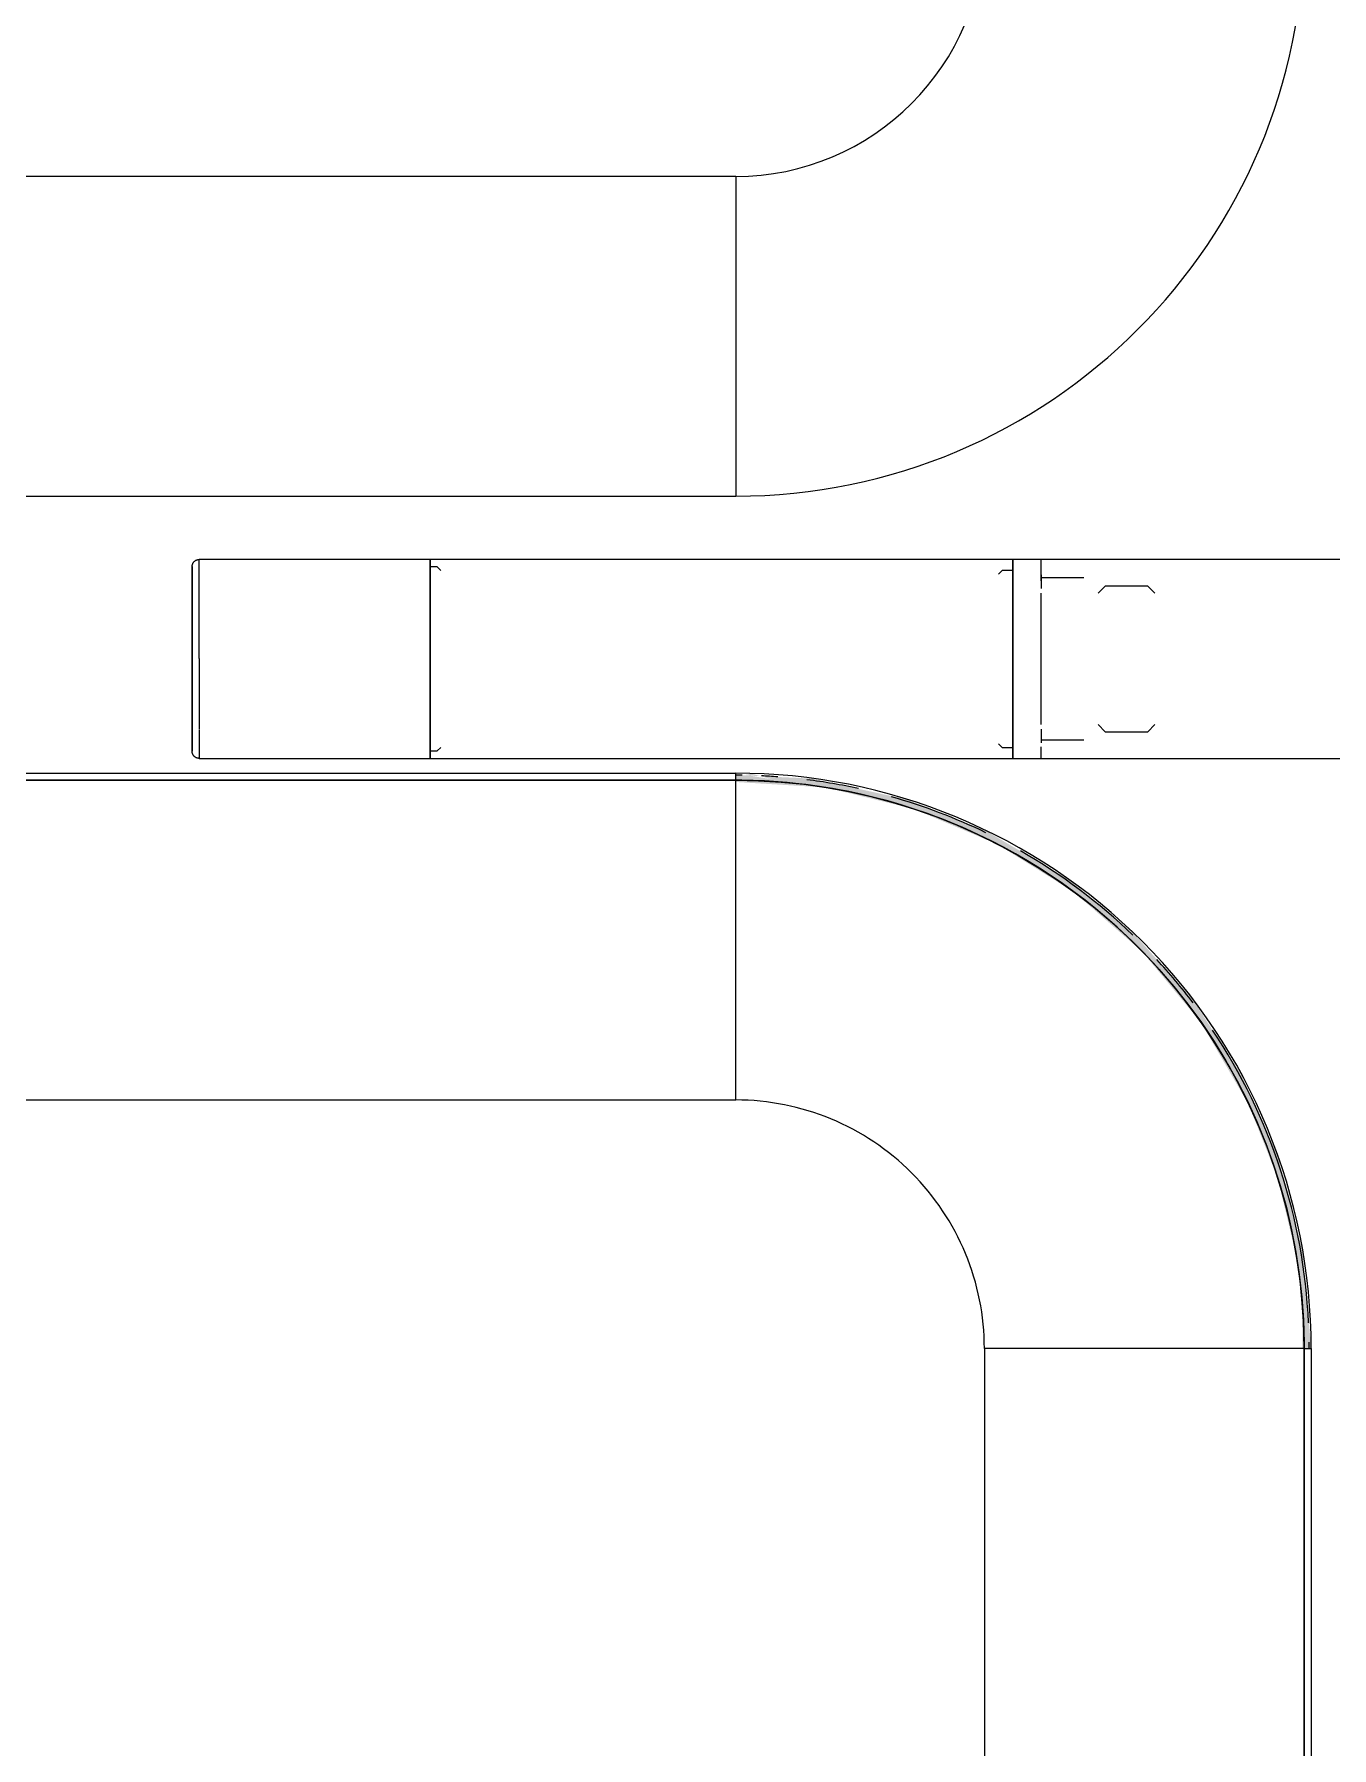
# Model space of a CAD drawing. Header units: millimetres. Extents: x -11245 to 9283, y -22520 to -3800.
# Drawn here: x -7603.3 to -7420.7, y -15342.9 to -15101.7 of the extents above; entities that cross this region are included whole.
import ezdxf

# ---------------------------------------------------------------- set-up
doc = ezdxf.new("R2010")
doc.units = ezdxf.units.MM
for name, color, linetype, lineweight in [('A-FLOR-PATT', 8, 'Continuous', 25), ('A-GENM', 13, 'Continuous', 9), ('G-IMPT', 8, 'Continuous', 9)]:
    doc.layers.add(name, color=color, linetype=linetype, lineweight=lineweight)

# ---------------------------------------------------------------- blocks, each defined once
blk = doc.blocks.new('CRT_MGN_COZ_Fogão a lenha completo - CRT_MGN_COZ_Fogão a lenha completo-5005769-PAGINAÇÃO DE PISO TÉRREO')
at = {"layer": 'G-IMPT'}
for p, q in [((2637.92, 90), (2637.92, -90)), ((2682.92, 90), (2682.92, -90)), ((2682.92, -90), (2682.92, 90)), ((2683.92, 90), (2683.92, -90)), ((2722.92, 90), (2722.92, -90)), ((2767.92, -90), (2767.92, 90)), ((2699.92, -13.5), (2700.08, -13.5)), ((2700.08, -13.5), (2699.92, -13.5)), ((2686, -14.5), (2686, -47)), ((2690.08, -14.5), (2686, -14.5)), ((2700.04, -14.5), (2690.14, -14.5)), ((2700.04, -14.5), (2714, -14.5)), ((2714, -47), (2714, -14.5)), ((2686, -47), (2686, -129)), ((2686, -47), (2714, -47)), ((2700, -47), (2686, -47)), ((2687.05, -47), (2687.05, -48)), ((2687.05, -48), (2687.55, -48.5)), ((2714, -47), (2700, -47)), ((2712.45, -48.5), (2712.95, -48)), ((2712.95, -48), (2712.95, -47)), ((2714, -129), (2714, -47)), ((2637.92, -90), (2682.92, -90)), ((2682.92, -90), (2683.92, -90)), ((2767.92, -90), (2722.92, -90)), ((2602.92, -125), (2362.92, -125)), ((2602.92, -170), (2602.92, -125)), ((2688.05, -127), (2687.55, -127.5)), ((2687.55, -127.5), (2687.55, -129)), ((2712.45, -127.5), (2711.95, -127)), ((2712.45, -129), (2712.45, -127.5)), ((2686, -129), (2686, -133)), ((2686, -129), (2714, -129)), ((2714, -129), (2686, -129)), ((2714, -133), (2714, -129)), ((2686, -133), (2686, -210)), ((2686, -133), (2687.63, -133)), ((2690.1, -133), (2688.17, -133)), ((2688.6, -133), (2688.6, -139)), ((2690.75, -133), (2700, -133)), ((2700, -133), (2709.25, -133)), ((2711.83, -133), (2709.9, -133)), ((2710.99, -133), (2714, -133)), ((2711.4, -139), (2711.4, -133)), ((2714, -210), (2714, -133)), ((2690.75, -141), (2689.75, -142)), ((2689.75, -142), (2689.75, -148)), ((2710.25, -142), (2709.25, -141)), ((2710.25, -148), (2710.25, -142)), ((2689.75, -148), (2690.75, -149)), ((2709.25, -149), (2710.25, -148)), ((2602.92, -170), (2362.92, -170)), ((2362.92, -170), (2602.92, -170)), ((2602.92, -171), (2362.92, -171)), ((2602.92, -170), (2602.92, -171))]:
    blk.add_line(p, q, dxfattribs=at)
at = {"layer": 'G-IMPT', "flags": 128}
for points in [[(2686, -14.5), (2686, -14.46), (2686, -14.42), (2686.01, -14.38), (2686.01, -14.34), (2686.02, -14.3), (2686.03, -14.26), (2686.04, -14.22), (2686.05, -14.19), (2686.06, -14.15), (2686.08, -14.11), (2686.1, -14.07), (2686.11, -14.04), (2686.13, -14), (2686.15, -13.97), (2686.17, -13.94), (2686.2, -13.9), (2686.22, -13.87), (2686.25, -13.84), (2686.28, -13.81), (2686.3, -13.78), (2686.33, -13.76), (2686.36, -13.73), (2686.39, -13.7), (2686.43, -13.68), (2686.46, -13.66), (2686.49, -13.64), (2686.53, -13.62), (2686.56, -13.6), (2686.6, -13.58), (2686.64, -13.57), (2686.68, -13.55), (2686.71, -13.54), (2686.75, -13.53), (2686.79, -13.52), (2686.83, -13.51), (2686.87, -13.51), (2686.91, -13.5), (2686.95, -13.5), (2686.99, -13.5), (2687, -13.5)], [(2700.08, -13.5), (2699.56, -13.5), (2699.04, -13.5), (2698.52, -13.5), (2698, -13.5), (2697.49, -13.5), (2696.98, -13.5), (2696.48, -13.5), (2695.98, -13.5), (2695.49, -13.5), (2695.01, -13.5), (2694.53, -13.5), (2694.06, -13.5), (2693.61, -13.5), (2693.16, -13.5), (2692.72, -13.5), (2692.3, -13.5), (2691.88, -13.5), (2691.48, -13.5), (2691.1, -13.5), (2690.73, -13.5), (2690.37, -13.5), (2690.03, -13.5), (2689.7, -13.5), (2689.39, -13.5), (2689.1, -13.5), (2688.83, -13.5), (2688.57, -13.5), (2688.33, -13.5), (2688.11, -13.5), (2687.91, -13.5), (2687.73, -13.5), (2687.57, -13.5), (2687.43, -13.5), (2687.3, -13.5), (2687.2, -13.5), (2687.12, -13.5), (2687.06, -13.5), (2687.02, -13.5), (2687, -13.5), (2687, -13.5)], [(2687, -13.5), (2687.01, -13.5), (2687.04, -13.5), (2687.09, -13.5), (2687.17, -13.5), (2687.26, -13.5), (2687.37, -13.5), (2687.51, -13.5), (2687.66, -13.5), (2687.83, -13.5), (2688.03, -13.5), (2688.24, -13.5), (2688.47, -13.5), (2688.72, -13.5), (2688.99, -13.5), (2689.27, -13.5), (2689.57, -13.5), (2689.89, -13.5), (2690.23, -13.5), (2690.58, -13.5), (2690.94, -13.5), (2691.32, -13.5), (2691.72, -13.5), (2692.12, -13.5), (2692.54, -13.5), (2692.98, -13.5), (2693.42, -13.5), (2693.87, -13.5), (2694.34, -13.5), (2694.81, -13.5), (2695.29, -13.5), (2695.78, -13.5), (2696.27, -13.5), (2696.77, -13.5), (2697.28, -13.5), (2697.79, -13.5), (2698.3, -13.5), (2698.82, -13.5), (2699.34, -13.5), (2699.86, -13.5), (2699.92, -13.5)], [(2699.92, -13.5), (2700.44, -13.5), (2700.96, -13.5), (2701.48, -13.5), (2702, -13.5), (2702.51, -13.5), (2703.02, -13.5), (2703.52, -13.5), (2704.02, -13.5), (2704.51, -13.5), (2704.99, -13.5), (2705.47, -13.5), (2705.94, -13.5), (2706.39, -13.5), (2706.84, -13.5), (2707.28, -13.5), (2707.7, -13.5), (2708.12, -13.5), (2708.52, -13.5), (2708.9, -13.5), (2709.27, -13.5), (2709.63, -13.5), (2709.97, -13.5), (2710.3, -13.5), (2710.61, -13.5), (2710.9, -13.5), (2711.17, -13.5), (2711.43, -13.5), (2711.67, -13.5), (2711.89, -13.5), (2712.09, -13.5), (2712.27, -13.5), (2712.43, -13.5), (2712.57, -13.5), (2712.7, -13.5), (2712.8, -13.5), (2712.88, -13.5), (2712.94, -13.5), (2712.98, -13.5), (2713, -13.5), (2713, -13.5)], [(2713, -13.5), (2712.99, -13.5), (2712.96, -13.5), (2712.91, -13.5), (2712.83, -13.5), (2712.74, -13.5), (2712.63, -13.5), (2712.49, -13.5), (2712.34, -13.5), (2712.17, -13.5), (2711.97, -13.5), (2711.76, -13.5), (2711.53, -13.5), (2711.28, -13.5), (2711.01, -13.5), (2710.73, -13.5), (2710.43, -13.5), (2710.11, -13.5), (2709.77, -13.5), (2709.42, -13.5), (2709.06, -13.5), (2708.68, -13.5), (2708.28, -13.5), (2707.88, -13.5), (2707.46, -13.5), (2707.02, -13.5), (2706.58, -13.5), (2706.13, -13.5), (2705.66, -13.5), (2705.19, -13.5), (2704.71, -13.5), (2704.22, -13.5), (2703.73, -13.5), (2703.23, -13.5), (2702.72, -13.5), (2702.21, -13.5), (2701.7, -13.5), (2701.18, -13.5), (2700.66, -13.5), (2700.14, -13.5), (2700.08, -13.5)], [(2713, -13.5), (2713.04, -13.5), (2713.08, -13.5), (2713.12, -13.51), (2713.16, -13.51), (2713.2, -13.52), (2713.24, -13.53), (2713.28, -13.54), (2713.31, -13.55), (2713.35, -13.56), (2713.39, -13.58), (2713.43, -13.6), (2713.46, -13.61), (2713.5, -13.63), (2713.53, -13.65), (2713.56, -13.67), (2713.6, -13.7), (2713.63, -13.72), (2713.66, -13.75), (2713.69, -13.78), (2713.72, -13.8), (2713.74, -13.83), (2713.77, -13.86), (2713.8, -13.89), (2713.82, -13.93), (2713.84, -13.96), (2713.86, -13.99), (2713.88, -14.03), (2713.9, -14.06), (2713.92, -14.1), (2713.93, -14.14), (2713.95, -14.18), (2713.96, -14.21), (2713.97, -14.25), (2713.98, -14.29), (2713.99, -14.33), (2713.99, -14.37), (2714, -14.41), (2714, -14.45), (2714, -14.49), (2714, -14.5)], [(2682.92, -90), (2682.86, -93.2), (2682.67, -96.39), (2682.35, -99.58), (2681.9, -102.75), (2681.33, -105.89), (2680.63, -109.02), (2679.81, -112.11), (2678.86, -115.17), (2677.8, -118.18), (2676.61, -121.15), (2675.31, -124.08), (2673.88, -126.94), (2672.35, -129.75), (2670.71, -132.49), (2668.95, -135.17), (2667.09, -137.78), (2665.13, -140.3), (2663.07, -142.75), (2660.91, -145.11), (2658.66, -147.39), (2656.32, -149.57), (2653.9, -151.66), (2651.39, -153.65), (2648.81, -155.54), (2646.15, -157.32), (2643.42, -158.99), (2640.63, -160.56), (2637.78, -162.01), (2634.87, -163.34), (2631.91, -164.56), (2628.91, -165.66), (2625.86, -166.64), (2622.78, -167.5), (2619.66, -168.23), (2616.52, -168.84), (2613.36, -169.32), (2610.18, -169.67), (2606.99, -169.9), (2603.79, -170), (2602.92, -170)], [(2602.92, -170), (2606.12, -169.94), (2609.32, -169.74), (2612.5, -169.42), (2615.67, -168.98), (2618.82, -168.41), (2621.94, -167.71), (2625.03, -166.88), (2628.09, -165.94), (2631.11, -164.87), (2634.08, -163.68), (2637, -162.38), (2639.87, -160.96), (2642.68, -159.43), (2645.42, -157.78), (2648.1, -156.03), (2650.7, -154.17), (2653.23, -152.21), (2655.68, -150.14), (2658.04, -147.99), (2660.31, -145.74), (2662.5, -143.4), (2664.58, -140.97), (2666.57, -138.47), (2668.46, -135.88), (2670.24, -133.22), (2671.92, -130.5), (2673.48, -127.71), (2674.93, -124.85), (2676.27, -121.95), (2677.49, -118.99), (2678.59, -115.98), (2679.57, -112.94), (2680.42, -109.85), (2681.15, -106.74), (2681.76, -103.6), (2682.24, -100.43), (2682.6, -97.25), (2682.82, -94.06), (2682.92, -90.86), (2682.92, -90)]]:
    blk.add_lwpolyline(points, dxfattribs=at)
at = {"layer": 'G-IMPT'}
for centre, radius, start, end in [((2602.92, -90), 80, 270, 0), ((2602.92, -90), 81, 270, 0), ((2602.92, -90), 35, 270, 0), ((2602.92, -90), 80, 270, 0), ((2602.92, -90), 80.7, 359.3582, 0), ((2802.92, -90), 80, 180, 270), ((2802.92, -90), 35, 180, 270), ((2602.92, -90), 80.7, 355.8006, 357.4191), ((2602.92, -90), 80.7, 347.6323, 352.8719), ((2602.92, -90), 80.7, 334.1405, 344.25), ((2602.92, -90), 80.7, 316.155, 330.2261), ((2602.92, -90), 80.7, 307.1013, 312.75), ((2602.92, -90), 80.7, 272.5809, 303.75), ((2602.92, -90), 80.7, 270, 270.6418)]:
    blk.add_arc(centre, radius, start, end, dxfattribs=at)
blk = doc.blocks.new('CRT_MGN_COZ_Fogão a lenha completo - CRT_MGN_COZ_Fogão a lenha completo-V26-PAGINAÇÃO DE PISO TÉRREO')
at = {"layer": 'G-IMPT'}
for p, q in [((2637.92, 90), (2637.92, -90)), ((2682.92, 90), (2682.92, -90)), ((2682.92, -90), (2682.92, 90)), ((2683.92, 90), (2683.92, -90)), ((2722.92, 90), (2722.92, -90)), ((2767.92, -90), (2767.92, 90)), ((2699.92, -13.5), (2700.08, -13.5)), ((2700.08, -13.5), (2699.92, -13.5)), ((2686, -14.5), (2686, -47)), ((2690.08, -14.5), (2686, -14.5)), ((2700.04, -14.5), (2690.14, -14.5)), ((2700.04, -14.5), (2714, -14.5)), ((2714, -47), (2714, -14.5)), ((2686, -47), (2686, -129)), ((2686, -47), (2714, -47)), ((2700, -47), (2686, -47)), ((2687.05, -47), (2687.05, -48)), ((2687.05, -48), (2687.55, -48.5)), ((2714, -47), (2700, -47)), ((2712.45, -48.5), (2712.95, -48)), ((2712.95, -48), (2712.95, -47)), ((2714, -129), (2714, -47)), ((2637.92, -90), (2682.92, -90)), ((2682.92, -90), (2683.92, -90)), ((2767.92, -90), (2722.92, -90)), ((2602.92, -125), (2362.92, -125)), ((2602.92, -170), (2602.92, -125)), ((2688.05, -127), (2687.55, -127.5)), ((2687.55, -127.5), (2687.55, -129)), ((2712.45, -127.5), (2711.95, -127)), ((2712.45, -129), (2712.45, -127.5)), ((2686, -129), (2686, -133)), ((2686, -129), (2714, -129)), ((2714, -129), (2686, -129)), ((2714, -133), (2714, -129)), ((2686, -133), (2686, -210)), ((2686, -133), (2687.63, -133)), ((2690.1, -133), (2688.17, -133)), ((2688.6, -133), (2688.6, -139)), ((2690.75, -133), (2700, -133)), ((2700, -133), (2709.25, -133)), ((2711.83, -133), (2709.9, -133)), ((2710.99, -133), (2714, -133)), ((2711.4, -139), (2711.4, -133)), ((2714, -210), (2714, -133)), ((2690.75, -141), (2689.75, -142)), ((2689.75, -142), (2689.75, -148)), ((2710.25, -142), (2709.25, -141)), ((2710.25, -148), (2710.25, -142)), ((2689.75, -148), (2690.75, -149)), ((2709.25, -149), (2710.25, -148)), ((2602.92, -170), (2362.92, -170)), ((2362.92, -170), (2602.92, -170)), ((2602.92, -171), (2362.92, -171)), ((2602.92, -170), (2602.92, -171))]:
    blk.add_line(p, q, dxfattribs=at)
at = {"layer": 'G-IMPT', "flags": 128}
for points in [[(2686, -14.5), (2686, -14.46), (2686, -14.42), (2686.01, -14.38), (2686.01, -14.34), (2686.02, -14.3), (2686.03, -14.26), (2686.04, -14.22), (2686.05, -14.19), (2686.06, -14.15), (2686.08, -14.11), (2686.1, -14.07), (2686.11, -14.04), (2686.13, -14), (2686.15, -13.97), (2686.17, -13.94), (2686.2, -13.9), (2686.22, -13.87), (2686.25, -13.84), (2686.28, -13.81), (2686.3, -13.78), (2686.33, -13.76), (2686.36, -13.73), (2686.39, -13.7), (2686.43, -13.68), (2686.46, -13.66), (2686.49, -13.64), (2686.53, -13.62), (2686.56, -13.6), (2686.6, -13.58), (2686.64, -13.57), (2686.68, -13.55), (2686.71, -13.54), (2686.75, -13.53), (2686.79, -13.52), (2686.83, -13.51), (2686.87, -13.51), (2686.91, -13.5), (2686.95, -13.5), (2686.99, -13.5), (2687, -13.5)], [(2700.08, -13.5), (2699.56, -13.5), (2699.04, -13.5), (2698.52, -13.5), (2698, -13.5), (2697.49, -13.5), (2696.98, -13.5), (2696.48, -13.5), (2695.98, -13.5), (2695.49, -13.5), (2695.01, -13.5), (2694.53, -13.5), (2694.06, -13.5), (2693.61, -13.5), (2693.16, -13.5), (2692.72, -13.5), (2692.3, -13.5), (2691.88, -13.5), (2691.48, -13.5), (2691.1, -13.5), (2690.73, -13.5), (2690.37, -13.5), (2690.03, -13.5), (2689.7, -13.5), (2689.39, -13.5), (2689.1, -13.5), (2688.83, -13.5), (2688.57, -13.5), (2688.33, -13.5), (2688.11, -13.5), (2687.91, -13.5), (2687.73, -13.5), (2687.57, -13.5), (2687.43, -13.5), (2687.3, -13.5), (2687.2, -13.5), (2687.12, -13.5), (2687.06, -13.5), (2687.02, -13.5), (2687, -13.5), (2687, -13.5)], [(2687, -13.5), (2687.01, -13.5), (2687.04, -13.5), (2687.09, -13.5), (2687.17, -13.5), (2687.26, -13.5), (2687.37, -13.5), (2687.51, -13.5), (2687.66, -13.5), (2687.83, -13.5), (2688.03, -13.5), (2688.24, -13.5), (2688.47, -13.5), (2688.72, -13.5), (2688.99, -13.5), (2689.27, -13.5), (2689.57, -13.5), (2689.89, -13.5), (2690.23, -13.5), (2690.58, -13.5), (2690.94, -13.5), (2691.32, -13.5), (2691.72, -13.5), (2692.12, -13.5), (2692.54, -13.5), (2692.98, -13.5), (2693.42, -13.5), (2693.87, -13.5), (2694.34, -13.5), (2694.81, -13.5), (2695.29, -13.5), (2695.78, -13.5), (2696.27, -13.5), (2696.77, -13.5), (2697.28, -13.5), (2697.79, -13.5), (2698.3, -13.5), (2698.82, -13.5), (2699.34, -13.5), (2699.86, -13.5), (2699.92, -13.5)], [(2699.92, -13.5), (2700.44, -13.5), (2700.96, -13.5), (2701.48, -13.5), (2702, -13.5), (2702.51, -13.5), (2703.02, -13.5), (2703.52, -13.5), (2704.02, -13.5), (2704.51, -13.5), (2704.99, -13.5), (2705.47, -13.5), (2705.94, -13.5), (2706.39, -13.5), (2706.84, -13.5), (2707.28, -13.5), (2707.7, -13.5), (2708.12, -13.5), (2708.52, -13.5), (2708.9, -13.5), (2709.27, -13.5), (2709.63, -13.5), (2709.97, -13.5), (2710.3, -13.5), (2710.61, -13.5), (2710.9, -13.5), (2711.17, -13.5), (2711.43, -13.5), (2711.67, -13.5), (2711.89, -13.5), (2712.09, -13.5), (2712.27, -13.5), (2712.43, -13.5), (2712.57, -13.5), (2712.7, -13.5), (2712.8, -13.5), (2712.88, -13.5), (2712.94, -13.5), (2712.98, -13.5), (2713, -13.5), (2713, -13.5)], [(2713, -13.5), (2712.99, -13.5), (2712.96, -13.5), (2712.91, -13.5), (2712.83, -13.5), (2712.74, -13.5), (2712.63, -13.5), (2712.49, -13.5), (2712.34, -13.5), (2712.17, -13.5), (2711.97, -13.5), (2711.76, -13.5), (2711.53, -13.5), (2711.28, -13.5), (2711.01, -13.5), (2710.73, -13.5), (2710.43, -13.5), (2710.11, -13.5), (2709.77, -13.5), (2709.42, -13.5), (2709.06, -13.5), (2708.68, -13.5), (2708.28, -13.5), (2707.88, -13.5), (2707.46, -13.5), (2707.02, -13.5), (2706.58, -13.5), (2706.13, -13.5), (2705.66, -13.5), (2705.19, -13.5), (2704.71, -13.5), (2704.22, -13.5), (2703.73, -13.5), (2703.23, -13.5), (2702.72, -13.5), (2702.21, -13.5), (2701.7, -13.5), (2701.18, -13.5), (2700.66, -13.5), (2700.14, -13.5), (2700.08, -13.5)], [(2713, -13.5), (2713.04, -13.5), (2713.08, -13.5), (2713.12, -13.51), (2713.16, -13.51), (2713.2, -13.52), (2713.24, -13.53), (2713.28, -13.54), (2713.31, -13.55), (2713.35, -13.56), (2713.39, -13.58), (2713.43, -13.6), (2713.46, -13.61), (2713.5, -13.63), (2713.53, -13.65), (2713.56, -13.67), (2713.6, -13.7), (2713.63, -13.72), (2713.66, -13.75), (2713.69, -13.78), (2713.72, -13.8), (2713.74, -13.83), (2713.77, -13.86), (2713.8, -13.89), (2713.82, -13.93), (2713.84, -13.96), (2713.86, -13.99), (2713.88, -14.03), (2713.9, -14.06), (2713.92, -14.1), (2713.93, -14.14), (2713.95, -14.18), (2713.96, -14.21), (2713.97, -14.25), (2713.98, -14.29), (2713.99, -14.33), (2713.99, -14.37), (2714, -14.41), (2714, -14.45), (2714, -14.49), (2714, -14.5)], [(2682.92, -90), (2682.86, -93.2), (2682.67, -96.39), (2682.35, -99.58), (2681.9, -102.75), (2681.33, -105.89), (2680.63, -109.02), (2679.81, -112.11), (2678.86, -115.17), (2677.8, -118.18), (2676.61, -121.15), (2675.31, -124.08), (2673.88, -126.94), (2672.35, -129.75), (2670.71, -132.49), (2668.95, -135.17), (2667.09, -137.78), (2665.13, -140.3), (2663.07, -142.75), (2660.91, -145.11), (2658.66, -147.39), (2656.32, -149.57), (2653.9, -151.66), (2651.39, -153.65), (2648.81, -155.54), (2646.15, -157.32), (2643.42, -158.99), (2640.63, -160.56), (2637.78, -162.01), (2634.87, -163.34), (2631.91, -164.56), (2628.91, -165.66), (2625.86, -166.64), (2622.78, -167.5), (2619.66, -168.23), (2616.52, -168.84), (2613.36, -169.32), (2610.18, -169.67), (2606.99, -169.9), (2603.79, -170), (2602.92, -170)], [(2602.92, -170), (2606.12, -169.94), (2609.32, -169.74), (2612.5, -169.42), (2615.67, -168.98), (2618.82, -168.41), (2621.94, -167.71), (2625.03, -166.88), (2628.09, -165.94), (2631.11, -164.87), (2634.08, -163.68), (2637, -162.38), (2639.87, -160.96), (2642.68, -159.43), (2645.42, -157.78), (2648.1, -156.03), (2650.7, -154.17), (2653.23, -152.21), (2655.68, -150.14), (2658.04, -147.99), (2660.31, -145.74), (2662.5, -143.4), (2664.58, -140.97), (2666.57, -138.47), (2668.46, -135.88), (2670.24, -133.22), (2671.92, -130.5), (2673.48, -127.71), (2674.93, -124.85), (2676.27, -121.95), (2677.49, -118.99), (2678.59, -115.98), (2679.57, -112.94), (2680.42, -109.85), (2681.15, -106.74), (2681.76, -103.6), (2682.24, -100.43), (2682.6, -97.25), (2682.82, -94.06), (2682.92, -90.86), (2682.92, -90)]]:
    blk.add_lwpolyline(points, dxfattribs=at)
at = {"layer": 'G-IMPT'}
for centre, radius, start, end in [((2602.92, -90), 80, 270, 0), ((2602.92, -90), 81, 270, 0), ((2602.92, -90), 35, 270, 0), ((2602.92, -90), 80, 270, 0), ((2602.92, -90), 80.7, 359.3582, 0), ((2802.92, -90), 80, 180, 270), ((2802.92, -90), 35, 180, 270), ((2602.92, -90), 80.7, 355.8006, 357.4191), ((2602.92, -90), 80.7, 347.6323, 352.8719), ((2602.92, -90), 80.7, 334.1405, 344.25), ((2602.92, -90), 80.7, 316.155, 330.2261), ((2602.92, -90), 80.7, 307.1013, 312.75), ((2602.92, -90), 80.7, 272.5809, 303.75), ((2602.92, -90), 80.7, 270, 270.6418)]:
    blk.add_arc(centre, radius, start, end, dxfattribs=at)

msp = doc.modelspace()

# ---------------------------------------------------------------- hatches: boundary and pattern name
at = {"layer": 'A-FLOR-PATT', "lineweight": 9}
h = msp.add_hatch(dxfattribs=at)
h.set_pattern_fill('FP_1', color=9, style=0, pattern_type=2)
h.set_pattern_definition([(0, (0, 0), (609.6, 152.4), [25.146, -432.054, 25.146, -432.054, -2438.4]), (0, (0, 0), (609.6, 152.4), [-914.4, 25.146, -889.254, 25.146, -432.054, -1066.8]), (0, (0, 0), (609.6, 152.4), [-2286, 25.146, -279.654, 25.146, -736.854]), (120, (228.6, 76.2), (-436.7823, 451.7291), [25.146, -432.054, 25.146, -432.054, -2438.4]), (120, (228.6, 76.2), (-436.7823, 451.7291), [-914.4, 25.146, -889.254, 25.146, -432.054, -1066.8]), (120, (228.6, 76.2), (-436.7823, 451.7291), [-2286, 25.146, -279.654, 25.146, -736.854]), (240, (304.8, 381), (-172.8177, -604.1291), [25.146, -432.054, 25.146, -432.054, -2438.4]), (240, (304.8, 381), (-172.8177, -604.1291), [-914.4, 25.146, -889.254, 25.146, -432.054, -1066.8]), (240, (304.8, 381), (-172.8177, -604.1291), [-2286, 25.146, -279.654, 25.146, -736.854])])
h.paths.add_polyline_path([(-7253.16, -5639.19), (-7250.91, -5640.48), (-7252.12, -5639.62)])
h.paths.add_polyline_path([(-7254.62, -5635.65), (-7253.95, -5638.15), (-7254.08, -5636.94), (-7254.45, -5636.06)])
h.paths.add_polyline_path([(-7944.62, -19319.65), (-7944.62, -17819.65), (-7954.62, -17819.65), (-7954.62, -17359.65), (-7944.62, -17359.65), (-7944.62, -17039.65), (-7954.62, -17039.65), (-7954.62, -16739.65), (-7944.62, -16739.65), (-7944.62, -16439.65), (-7964.62, -16439.65), (-7964.62, -16039.65), (-7944.62, -16039.65), (-7944.62, -16034.65), (-7964.62, -16034.65), (-7964.62, -15634.65), (-7944.62, -15634.65), (-7944.62, -15589.65), (-7964.62, -15589.65), (-7964.62, -15189.65), (-7944.62, -15189.65), (-7944.62, -15184.65), (-7964.62, -15184.65), (-7964.62, -14784.65), (-7944.62, -14784.65), (-7944.62, -14739.65), (-7964.62, -14739.65), (-7964.62, -14339.65), (-7944.62, -14339.65), (-7944.62, -14334.65), (-7964.62, -14334.65), (-7964.62, -13934.65), (-7944.62, -13934.65), (-7944.62, -13889.65), (-7244.62, -13889.65), (-7244.62, -13088.65), (-7254.62, -13088.65), (-7254.62, -12988.65), (-7244.62, -12988.65), (-7244.62, -8790.65), (-7254.62, -8790.65), (-7254.62, -8690.65), (-7244.62, -8690.65), (-7244.62, -8139.65), (-7254.62, -8139.65), (-7253.95, -5539.65), (-7244.62, -5539.65), (-7244.62, -5299.65), (-6663.62, -5299.65), (-6663.62, -5289.65), (-6563.62, -5289.65), (-6563.62, -5299.65), (-3065.62, -5299.29), (-3065.62, -5289.65), (-2965.62, -5289.65), (-2965.62, -5299.65), (-2524.62, -5299.65), (-2524.62, -3999.65), (-2584.62, -3999.65), (-2584.62, -3939.65), (-7042.12, -3939.65), (-7042.12, -3859.65), (-2584.62, -3859.65), (-2584.62, -3799.65), (-7044.62, -3799.65), (-7044.62, -3999.65), (-7244.62, -3999.65), (-7244.62, -3799.65), (-11044.62, -3799.65), (-11044.62, -3999.65), (-11244.62, -3999.65), (-11244.62, -7934.65), (-11044.62, -7934.65), (-11044.62, -8134.65), (-11244.62, -8134.65), (-11244.62, -11579.65), (-11044.62, -11579.65), (-11044.62, -11779.65), (-11244.62, -11779.65), (-11244.62, -15224.65), (-11044.62, -15224.65), (-11044.62, -15424.65), (-11244.62, -15424.65), (-11244.62, -19119.65), (-11044.62, -19119.65), (-11044.62, -19319.65)])
h.paths.add_polyline_path([(-7504.62, -15607.73), (-7490.7, -15606.48), (-7477.38, -15602.95), (-7466.26, -15598.01), (-7455.5, -15591.07), (-7446.37, -15582.95), (-7438.7, -15573.75), (-7431.71, -15561.9), (-7427.34, -15550.9), (-7424.39, -15537.5), (-7424.49, -15531.8), (-7425.97, -15541.09), (-7429.28, -15553.45), (-7434.39, -15564.92), (-7440.36, -15574.34), (-7449.62, -15584.74), (-7459.51, -15592.72), (-7470.23, -15598.9), (-7480.56, -15603), (-7493.32, -15605.88), (-7504.62, -15607.64)])
h.paths.add_polyline_path([(-7684.62, -15607.23), (-7688.52, -15607.21), (-7689.7, -15606.86)])
h.paths.add_polyline_path([(-7684.62, -15607.73), (-7684.62, -15606.48), (-7697.29, -15605.71), (-7710.01, -15602.56), (-7723.01, -15596.85), (-7732.23, -15590.98), (-7741.9, -15582.53), (-7750.15, -15572.54), (-7756.79, -15561.11), (-7760.86, -15550.88), (-7763.79, -15537.95), (-7765.53, -15528.98), (-7764.37, -15540.65), (-7760.89, -15553.82), (-7755.9, -15565.09), (-7749.44, -15575.24), (-7740.49, -15585.3), (-7730.39, -15593.49), (-7719.66, -15599.7), (-7709.34, -15603.85), (-7697.29, -15606.73), (-7686.88, -15607.64)])
h.paths.add_polyline_path([(-7502.36, -15607.64), (-7504.62, -15607.23), (-7501.74, -15607.48)])
h.paths.add_polyline_path([(-7459.65, -15594.02), (-7459.51, -15593.18), (-7459.51, -15593.9)])
h.paths.add_polyline_path([(-7449.68, -15586.16), (-7449.62, -15585.26), (-7449.62, -15586.09)])
h.paths.add_polyline_path([(-7434, -15566.27), (-7434.18, -15565.33), (-7433.59, -15565.33)])
h.paths.add_polyline_path([(-7426.72, -15548.7), (-7427.25, -15548.24), (-7426.64, -15548.24)])
h.paths.add_polyline_path([(-7764.73, -15532.08), (-7765.37, -15528.1), (-7765.12, -15526.73), (-7764.75, -15531.82)])
h.paths.add_polyline_path([(-7536.62, -15466.18), (-7525.88, -15465.18), (-7515.5, -15462.23), (-7505.85, -15457.42), (-7497.24, -15450.92), (-7489.16, -15441.77), (-7484.29, -15433.78), (-7479.95, -15421.82), (-7478.42, -15413.12), (-7478.42, -15402.33), (-7481, -15389.93), (-7485.23, -15380), (-7491.02, -15371.24), (-7486.92, -15377.51), (-7483.94, -15383.75), (-7481, -15392.79), (-7479.59, -15403.12), (-7479.77, -15407.41), (-7479.76, -15410.94), (-7481.08, -15418.97), (-7483.13, -15423.72), (-7487.09, -15433.78), (-7488.58, -15435.47), (-7489.97, -15438.71), (-7496.45, -15446.19), (-7502.87, -15451.02), (-7516.07, -15459.01), (-7520.57, -15460), (-7531.41, -15461.98), (-7531.58, -15462.65), (-7552.23, -15460.05), (-7558.27, -15458.54), (-7565.09, -15455.33), (-7567.39, -15453.06), (-7578.78, -15444.24), (-7585.35, -15435.47), (-7589.94, -15426.14), (-7591.13, -15420.49), (-7593.47, -15407.41), (-7593.12, -15405.73), (-7593.48, -15400.51), (-7592.84, -15396.9), (-7591.13, -15390.96), (-7588.09, -15381.67), (-7584.66, -15375.98), (-7582.57, -15372.5), (-7581.71, -15371.68), (-7582.58, -15371.68), (-7587.2, -15378.53), (-7591.13, -15386.61), (-7594.08, -15396.98), (-7595.07, -15407.73), (-7594.08, -15418.47), (-7591.13, -15428.84), (-7585.44, -15439.77), (-7579.44, -15447.48), (-7571.85, -15454.37), (-7562.68, -15460.05), (-7552.62, -15463.95), (-7542.01, -15465.93)])
h.paths.add_polyline_path([(-7536.62, -15447.73), (-7527.36, -15446.67), (-7517.9, -15443.26), (-7510.59, -15438.62), (-7504.78, -15433.06), (-7499.41, -15425.08), (-7496.55, -15418.23), (-7494.85, -15410.12), (-7494.98, -15400.51), (-7496.72, -15392.63), (-7500.99, -15383.58), (-7506.08, -15376.95), (-7511.93, -15371.75), (-7520.57, -15366.96), (-7527.89, -15364.64), (-7536.62, -15363.73), (-7547, -15365.08), (-7555.34, -15368.18), (-7562.68, -15372.84), (-7569.69, -15379.92), (-7574.34, -15387.38), (-7577.28, -15395.34), (-7578.56, -15403.45), (-7577.88, -15413.39), (-7575.11, -15422.41), (-7570.78, -15430.08), (-7564.27, -15437.27), (-7557.56, -15442.09), (-7548.74, -15445.89), (-7540.27, -15447.53), (-7538.84, -15447.61)])
h.paths.add_polyline_path([(-7534.4, -15446.67), (-7543.25, -15446.19), (-7555.23, -15441.99), (-7562.35, -15437.35), (-7568.63, -15430.97), (-7573.83, -15422.94), (-7577.09, -15410.61), (-7577.38, -15403.53), (-7575.64, -15393.87), (-7571.75, -15384.59), (-7563.16, -15374.48), (-7555.34, -15369.52), (-7547.59, -15366.22), (-7534.4, -15364.79), (-7521.44, -15367.64), (-7510.89, -15374.1), (-7503.69, -15381.35), (-7499.43, -15389.04), (-7497.28, -15394.86), (-7495.62, -15405.73), (-7497.77, -15418.07), (-7501.57, -15426.53), (-7506.67, -15433.37), (-7512.82, -15438.83), (-7520.57, -15443.21), (-7528.45, -15445.69), (-7531.47, -15446.19)])
h.paths.add_polyline_path([(-7492.58, -15369.36), (-7498.56, -15363.43), (-7497.24, -15365.29), (-7493.42, -15368.74)])
h.paths.add_polyline_path([(-7572.3, -15361.46), (-7563.75, -15356.24), (-7571.85, -15361.08)])
h.paths.add_polyline_path([(-7505.61, -15358.19), (-7511.44, -15355.02), (-7505.85, -15358.1)])
h.paths.add_polyline_path([(-7502.36, -15205.81), (-7499.54, -15206.59), (-7503.25, -15205.98)])
h.paths.add_polyline_path([(-7424.87, -15286.73), (-7423.62, -15286.73), (-7424.87, -15272.8), (-7428.35, -15259.62), (-7433.48, -15248.12), (-7440.35, -15237.52), (-7448.75, -15228.15), (-7457.6, -15220.8), (-7469.44, -15213.82), (-7480.45, -15209.45), (-7493.85, -15206.5), (-7504.62, -15205.98), (-7504.62, -15206.97), (-7491.95, -15207.74), (-7479.59, -15210.76), (-7467.85, -15215.7), (-7457.01, -15222.47), (-7447.34, -15230.92), (-7439.09, -15240.91), (-7432.45, -15252.34), (-7428.35, -15262.67), (-7425.6, -15274.22), (-7424.87, -15280.45)])
h.paths.add_polyline_path([(-7765.53, -15284.47), (-7765.08, -15286.19), (-7765.47, -15284.83)])
h.paths.add_polyline_path([(-7764.62, -15286.73), (-7764.37, -15286.73), (-7763.6, -15274.05), (-7760.59, -15261.7), (-7755.65, -15249.95), (-7748.17, -15238.22), (-7740.42, -15229.45), (-7730.43, -15221.2), (-7719.01, -15214.55), (-7709.34, -15210.64), (-7697.12, -15207.71), (-7686.88, -15205.81), (-7698.79, -15207.02), (-7711.42, -15210.34), (-7722.98, -15215.45), (-7733.26, -15222), (-7743.2, -15230.86), (-7751.38, -15240.96), (-7757, -15250.41), (-7761.88, -15262.51), (-7764.62, -15274.05), (-7765.37, -15286.73), (-7764.73, -15286.73)])
h.paths.add_polyline_path([(-7689.97, -15206.61), (-7685.87, -15206), (-7688.08, -15206.47)])
h.paths.add_polyline_path([(-7684.62, -15166.73), (-7684.62, -15166.48), (-7690.3, -15166.5)])
h.paths.add_polyline_path([(-7536.62, -15026.18), (-7525.88, -15025.18), (-7514.12, -15021.62), (-7505.65, -15017.29), (-7497.24, -15010.92), (-7489.17, -15001.77), (-7483.91, -14992.91), (-7480.4, -14983.72), (-7478.42, -14973.12), (-7478.42, -14962.33), (-7480.4, -14951.73), (-7484.29, -14941.67), (-7489.97, -14932.5), (-7498.56, -14923.43), (-7507.42, -14917.15), (-7515.5, -14913.22), (-7525.88, -14910.27), (-7536.62, -14909.27), (-7547.36, -14910.27), (-7559.01, -14913.78), (-7567.54, -14918.13), (-7577.34, -14925.86), (-7584.07, -14933.68), (-7589.33, -14942.54), (-7592.84, -14951.73), (-7594.82, -14962.33), (-7594.82, -14973.12), (-7592.24, -14985.52), (-7588.13, -14995.25), (-7583.27, -15002.95), (-7574.68, -15012.02), (-7565.82, -15018.3), (-7557.74, -15022.23), (-7547.36, -15025.18), (-7542.01, -15025.93)])
h.paths.add_polyline_path([(-7531.58, -15024.65), (-7554.26, -15022.01), (-7563.08, -15018.3), (-7571.85, -15012.64), (-7577.76, -15007.11), (-7579.82, -15004.63), (-7581.51, -15002.21), (-7583.95, -14998.5), (-7589.86, -14988.33), (-7592.24, -14980.66), (-7593.6, -14970), (-7593.44, -14966.16), (-7593.46, -14962.33), (-7592.16, -14954.48), (-7588.95, -14944.86), (-7583.94, -14935.76), (-7576.66, -14927.04), (-7569.38, -14920.95), (-7559.43, -14915.4), (-7554.26, -14913.63), (-7541.83, -14911.47), (-7541.16, -14910.84), (-7520.57, -14913.45), (-7515.5, -14914.68), (-7505.78, -14919.69), (-7497.69, -14925.97), (-7491.97, -14932.5), (-7490.49, -14934.67), (-7488.93, -14936.95), (-7486.53, -14941.67), (-7482.42, -14949.77), (-7481.17, -14956.98), (-7479.83, -14966.33), (-7480.1, -14967.83), (-7479.78, -14973.12), (-7480.4, -14976.55), (-7482.11, -14982.49), (-7485.47, -14993.08), (-7491.13, -15002.21), (-7498.16, -15009.9), (-7505.85, -15015.81), (-7515.5, -15020.75), (-7522.63, -15023.17), (-7531.47, -15024.23)])
h.paths.add_polyline_path([(-7536.62, -15009.73), (-7526.24, -15008.37), (-7518.01, -15005.32), (-7510.82, -15000.8), (-7504.88, -14995.18), (-7500.25, -14988.73), (-7496.55, -14980.23), (-7494.85, -14972.12), (-7494.98, -14962.51), (-7496.83, -14954.36), (-7500.74, -14945.96), (-7506.8, -14938.23), (-7513.19, -14932.93), (-7521.16, -14928.73), (-7527.89, -14926.64), (-7536.62, -14925.73), (-7547, -14927.08), (-7555.23, -14930.13), (-7563.34, -14935.4), (-7569.32, -14941.44), (-7574.37, -14949.44), (-7577.28, -14957.34), (-7578.56, -14965.45), (-7578.07, -14974.52), (-7575.09, -14984.46), (-7570.77, -14992.1), (-7565.17, -14998.5), (-7557.03, -15004.37), (-7549.17, -15007.77), (-7540.86, -15009.5)])
h.paths.add_polyline_path([(-7538.84, -15008.67), (-7551.33, -15005.74), (-7559.63, -15001.66), (-7568.63, -14992.97), (-7573.83, -14984.94), (-7577.09, -14972.61), (-7577.62, -14967.73), (-7575.64, -14955.87), (-7571.61, -14946.39), (-7565.59, -14939.04), (-7559.94, -14934.29), (-7551.42, -14929.53), (-7538.84, -14926.79), (-7525.65, -14928.22), (-7517.9, -14931.52), (-7510.77, -14936.2), (-7503.9, -14943.04), (-7498.25, -14953.95), (-7496.33, -14961.16), (-7495.86, -14972.16), (-7499.43, -14984.41), (-7503.98, -14992.54), (-7510.89, -14999.35), (-7516.05, -15002.95), (-7525.99, -15007.29), (-7534.4, -15008.67)])
h.paths.add_polyline_path([(-10029.11, -12639.65), (-10398.93, -12639.65), (-10403.12, -12559.03), (-10403.62, -12508.15), (-10401.84, -12380.25), (-10400.33, -12235.58), (-10401.12, -12127.46), (-10404.02, -12022.53), (-10409.73, -11879.08), (-10416.25, -11764), (-10422.36, -11658.98), (-10424.56, -11581.05), (-10427.91, -11348.63), (-10428.33, -11188.54), (-10427.36, -11144.37), (-10424.19, -11131.94), (-10421.03, -11122.23), (-10418.48, -11106.34), (-10417.55, -11077.15), (-10416.4, -11044.64), (-10412.1, -10978.57), (-10408.89, -10885.67), (-10406.15, -10833.25), (-10407.75, -10784.87), (-10409.29, -10728.78), (-10409.08, -10688.1), (-10407.21, -10551.04), (-10406.06, -10275.72), (-10404.46, -10091.41), (-10406.05, -9998.67), (-10410.74, -9853.75), (-10419.57, -9639.65), (-10029.64, -9639.65), (-10027.87, -9647.06), (-10025.63, -9669.19), (-10020.2, -9768.7), (-10018.35, -9801.49), (-10012.96, -9849.15), (-10009.64, -9873.46), (-10003.27, -9853.75), (-9996.05, -9827.04), (-9990.5, -9798.57), (-9984.29, -9754.1), (-9977.35, -9705.69), (-9966.89, -9639.65), (-9079.53, -9639.65), (-9081.81, -9677.37), (-9102.39, -9950.64), (-9106.66, -10044.43), (-9108.14, -10104.61), (-9107.98, -10165.9), (-9105.4, -10412.11), (-9103.9, -10619.85), (-9102.12, -10724), (-9103.44, -10759.87), (-9106.8, -10831.46), (-9106.14, -10849.25), (-9104.37, -10861.81), (-9097.23, -10890.53), (-9095.22, -10904.55), (-9092.54, -10976.92), (-9089.68, -10997.54), (-9082.88, -11029.57), (-9080.85, -11048.33), (-9079.92, -11071.4), (-9078.08, -11093.19), (-9074, -11108.94), (-9067.86, -11118.79), (-9057.98, -11130.86), (-9055.41, -11136), (-9052.99, -11143.35), (-9045.15, -11040.05), (-9042, -10970.66), (-9040.39, -10883.97), (-9039.75, -10711.83), (-9040.25, -10256.77), (-9041.7, -10213.2), (-9045.92, -10151.85), (-9052.86, -10079.8), (-9058.66, -10020.55), (-9060.33, -9979.39), (-9060.32, -9927.53), (-9059.9, -9862.47), (-9061.68, -9791.52), (-9062.77, -9720.27), (-9061.95, -9680.16), (-9060.13, -9639.65), (-8690.31, -9639.65), (-8686.12, -9720.27), (-8685.62, -9771.15), (-8687.4, -9899.05), (-8688.91, -10044.43), (-8688.12, -10151.85), (-8685.22, -10256.77), (-8679.51, -10400.22), (-8672.61, -10521.14), (-8666.88, -10620.33), (-8664.68, -10698.25), (-8661.33, -10930.67), (-8660.92, -11093.19), (-8661.88, -11134.93), (-8665.05, -11147.36), (-8668.21, -11157.07), (-8670.99, -11177.2), (-8671.69, -11202.15), (-8672.84, -11234.66), (-8677.14, -11300.73), (-8680.35, -11393.63), (-8683.09, -11446.05), (-8681.49, -11494.43), (-8679.95, -11550.52), (-8680.16, -11591.2), (-8682.03, -11728.27), (-8683.18, -12003.58), (-8684.78, -12187.89), (-8683.19, -12280.63), (-8678.02, -12438.06), (-8669.67, -12639.65), (-9059.6, -12639.65), (-9061.37, -12632.24), (-9063.61, -12610.11), (-9069.04, -12510.6), (-9070.89, -12477.81), (-9076.28, -12430.15), (-9089.42, -12339.51), (-9096.21, -12296.06), (-9099.01, -12214.67), (-9101.78, -12069.38), (-9103.16, -11922.93), (-9103.62, -11912.3), (-9110.36, -11987.64), (-9117.82, -12090.79), (-9120.62, -12152.06), (-9121.71, -12215.1), (-9120.75, -12286.01), (-9117.74, -12355.64), (-9115.11, -12427.98), (-9114.82, -12458.21), (-9115.65, -12504.23), (-9118.37, -12553.43), (-9121.25, -12579.9), (-9126, -12608.43), (-9133.28, -12639.65), (-9954.48, -12639.65), (-9961.64, -12579.9), (-9964.27, -12550.62), (-9965.64, -12519.51), (-9965.4, -12494.66), (-9962.23, -12455.64), (-9955.93, -12391.46), (-9955.52, -12363.93), (-9956.91, -12297.5), (-9956.12, -12270.42), (-9953.15, -12237.3), (-9949.54, -12214.3), (-9943.52, -12186.75), (-9927.25, -12126.13), (-9916.55, -12082.44), (-9912.1, -12057.02), (-9908.46, -12023.2), (-9906.26, -11981.81), (-9905.55, -11938.54), (-9906.44, -11871.65), (-9912.43, -11591.24), (-9911.73, -11503.25), (-9909.26, -11352.01), (-9910.77, -11307.96), (-9913.91, -11271.09), (-9919.15, -11233.68), (-9926.13, -11198.48), (-9934.68, -11165.56), (-9970.39, -11041.43), (-9985, -10977.58), (-9997.25, -10914.58), (-10010.35, -10842.49), (-10030, -11062.45), (-10043, -11222.36), (-10046.62, -11290.42), (-10048.57, -11370.99), (-10049.42, -11505.67), (-10049.31, -12001.06), (-10047.54, -12066.1), (-10043.32, -12127.46), (-10037.8, -12185.75), (-10030.58, -12258.75), (-10028.91, -12299.91), (-10028.92, -12351.78), (-10029.34, -12416.83), (-10027.56, -12487.78), (-10026.47, -12559.03), (-10027.29, -12599.14), (-10027.71, -12608.43)])
h.paths.add_polyline_path([(-11148.39, -7932.15), (-11184.62, -7932.15), (-11184.62, -4002.15), (-11104.62, -4002.15), (-11104.62, -7932.15)])
h.paths.add_polyline_path([(-2444.62, -5299.65), (-2384.62, -5299.65), (-2384.62, -3999.65), (-2444.62, -3999.65), (-2444.62, -5289.65)])
h.paths.add_polyline_path([(-7261.44, -3939.65), (-11042.12, -3939.65), (-11042.12, -3859.65), (-7247.12, -3859.65), (-7247.12, -3939.65)])

# ---------------------------------------------------------------- block references
at = {"layer": 'A-GENM', "color": 55, "rotation": 89.99999999999928}
for name in ['CRT_MGN_COZ_Fogão a lenha completo - CRT_MGN_COZ_Fogão a lenha completo-5005769-PAGINAÇÃO DE PISO TÉRREO', 'CRT_MGN_COZ_Fogão a lenha completo - CRT_MGN_COZ_Fogão a lenha completo-V26-PAGINAÇÃO DE PISO TÉRREO']:
    msp.add_blockref(name, (-7594.62, -17889.65), dxfattribs=at)

doc.saveas('drawing.dxf')
